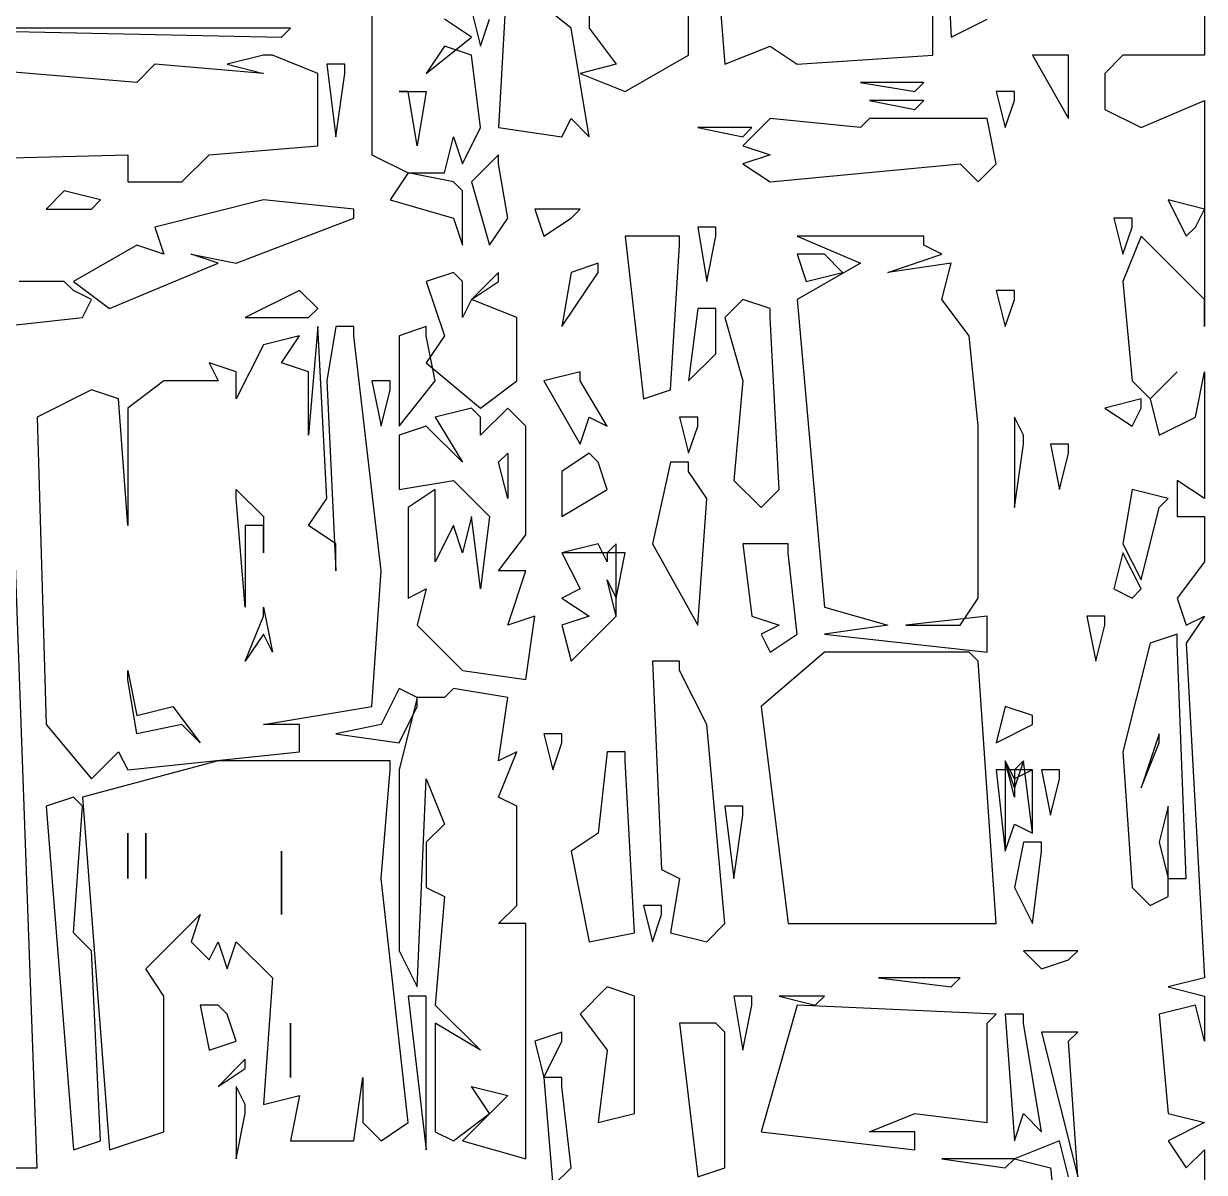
# Model space of a CAD drawing. Extents: x 1 to 798, y 2 to 577.
# Drawn here: x 667.5 to 798, y 103.5 to 230.5 of the extents above; entities that cross this region are included whole.
import ezdxf

# ---------------------------------------------------------------- set-up
doc = ezdxf.new("R2010")
doc.units = 0

msp = doc.modelspace()

# ---------------------------------------------------------------- linework, layer by layer
for p, q in [((741, 275), (745, 226)), ((741, 275), (745, 226)), ((769, 250), (770, 229)), ((769, 250), (770, 229)), ((741, 227), (741, 246)), ((741, 227), (741, 246)), ((798, 241), (798, 227)), ((798, 241), (798, 227)), ((730, 239), (730, 230)), ((730, 239), (730, 230)), ((768, 227), (768, 239)), ((768, 227), (768, 239)), ((721, 237), (720, 219)), ((721, 237), (720, 219)), ((706, 235), (706, 216)), ((706, 235), (706, 216)), ((728, 230), (723, 234)), ((728, 230), (723, 234)), ((717, 229), (714, 231)), ((717, 229), (714, 231)), ((717, 232), (718, 228)), ((717, 232), (718, 228)), ((718, 228), (719, 231)), ((718, 228), (719, 231)), ((770, 229), (774, 231)), ((770, 229), (774, 231)), ((697, 230), (650, 230)), ((650, 230), (696, 229)), ((697, 230), (650, 230)), ((650, 230), (696, 229)), ((696, 229), (697, 230)), ((696, 229), (697, 230)), ((730, 218), (728, 230)), ((730, 218), (728, 230)), ((730, 230), (733, 226)), ((730, 230), (733, 226)), ((712, 225), (717, 229)), ((712, 225), (717, 229)), ((714, 228), (712, 225)), ((714, 228), (712, 225)), ((717, 227), (714, 228)), ((717, 227), (714, 228)), ((745, 226), (750, 228)), ((745, 226), (750, 228)), ((750, 228), (753, 226)), ((750, 228), (753, 226)), ((680, 224), (656, 226)), ((680, 224), (656, 226)), ((682, 226), (680, 224)), ((682, 226), (680, 224)), ((694, 225), (682, 226)), ((694, 225), (682, 226)), ((694, 227), (690, 226)), ((694, 227), (690, 226)), ((690, 226), (694, 225)), ((690, 226), (694, 225)), ((695, 227), (694, 227)), ((695, 227), (694, 227)), ((700, 225), (695, 227)), ((700, 225), (695, 227)), ((703, 226), (701, 226)), ((701, 226), (702, 218)), ((703, 226), (701, 226)), ((701, 226), (702, 218)), ((703, 225), (703, 226)), ((703, 225), (703, 226)), ((718, 219), (717, 227)), ((718, 219), (717, 227)), ((733, 226), (729, 225)), ((733, 226), (729, 225)), ((734, 223), (741, 227)), ((734, 223), (741, 227)), ((753, 226), (768, 227)), ((753, 226), (768, 227)), ((783, 227), (779, 227)), ((779, 227), (783, 220)), ((783, 227), (779, 227)), ((779, 227), (783, 220)), ((783, 226), (783, 227)), ((783, 226), (783, 227)), ((783, 220), (783, 226)), ((783, 220), (783, 226)), ((789, 227), (787, 225)), ((789, 227), (787, 225)), ((798, 227), (789, 227)), ((798, 227), (789, 227)), ((700, 217), (700, 225)), ((700, 217), (700, 225)), ((702, 218), (703, 225)), ((702, 218), (703, 225)), ((729, 225), (734, 223)), ((729, 225), (734, 223)), ((787, 225), (787, 221)), ((787, 225), (787, 221)), ((767, 224), (760, 224)), ((760, 224), (766, 223)), ((767, 224), (760, 224)), ((760, 224), (766, 223)), ((766, 223), (767, 224)), ((766, 223), (767, 224)), ((709, 223), (712, 223)), ((710, 223), (709, 223)), ((709, 223), (712, 223)), ((710, 223), (709, 223)), ((711, 217), (710, 223)), ((711, 217), (710, 223)), ((712, 223), (711, 217)), ((712, 223), (711, 217)), ((767, 222), (761, 222)), ((761, 222), (766, 221)), ((767, 222), (761, 222)), ((761, 222), (766, 221)), ((766, 221), (767, 222)), ((766, 221), (767, 222)), ((777, 223), (775, 223)), ((775, 223), (776, 219)), ((777, 223), (775, 223)), ((775, 223), (776, 219)), ((776, 219), (777, 222)), ((776, 219), (777, 222)), ((777, 222), (777, 223)), ((777, 222), (777, 223)), ((791, 219), (798, 222)), ((791, 219), (798, 222)), ((798, 222), (798, 197)), ((798, 222), (798, 197)), ((787, 221), (791, 219)), ((787, 221), (791, 219)), ((727, 218), (728, 220)), ((727, 218), (728, 220)), ((728, 220), (730, 218)), ((728, 220), (730, 218)), ((750, 220), (747, 217)), ((750, 220), (747, 217)), ((760, 219), (750, 220)), ((760, 219), (750, 220)), ((761, 220), (760, 219)), ((761, 220), (760, 219)), ((774, 220), (761, 220)), ((774, 220), (761, 220)), ((775, 215), (774, 220)), ((775, 215), (774, 220)), ((714, 214), (715, 218)), ((714, 214), (715, 218)), ((715, 218), (716, 215)), ((715, 218), (716, 215)), ((716, 215), (718, 219)), ((716, 215), (718, 219)), ((720, 219), (727, 218)), ((720, 219), (727, 218)), ((748, 219), (742, 219)), ((742, 219), (747, 218)), ((748, 219), (742, 219)), ((742, 219), (747, 218)), ((747, 218), (748, 219)), ((747, 218), (748, 219)), ((688, 216), (700, 217)), ((688, 216), (700, 217)), ((747, 217), (750, 216)), ((747, 217), (750, 216)), ((601, 214), (679, 216)), ((601, 214), (679, 216)), ((679, 216), (679, 213)), ((679, 216), (679, 213)), ((685, 213), (688, 216)), ((685, 213), (688, 216)), ((706, 216), (710, 214)), ((706, 216), (710, 214)), ((720, 216), (717, 213)), ((720, 216), (717, 213)), ((720, 215), (720, 216)), ((720, 215), (720, 216)), ((750, 216), (747, 215)), ((750, 216), (747, 215)), ((721, 209), (720, 215)), ((721, 209), (720, 215)), ((747, 215), (750, 213)), ((747, 215), (750, 213)), ((750, 213), (771, 215)), ((750, 213), (771, 215)), ((771, 215), (773, 213)), ((771, 215), (773, 213)), ((773, 213), (775, 215)), ((773, 213), (775, 215)), ((679, 213), (685, 213)), ((679, 213), (685, 213)), ((710, 214), (708, 211)), ((710, 214), (708, 211)), ((710, 214), (714, 214)), ((715, 213), (710, 214)), ((710, 214), (714, 214)), ((715, 213), (710, 214)), ((716, 212), (715, 213)), ((716, 212), (715, 213)), ((717, 213), (719, 206)), ((717, 213), (719, 206)), ((672, 212), (670, 210)), ((672, 212), (670, 210)), ((676, 211), (672, 212)), ((676, 211), (672, 212)), ((716, 206), (716, 212)), ((716, 206), (716, 212)), ((675, 210), (676, 211)), ((675, 210), (676, 211)), ((694, 211), (682, 208)), ((694, 211), (682, 208)), ((704, 210), (694, 211)), ((704, 210), (694, 211)), ((708, 211), (715, 209)), ((708, 211), (715, 209)), ((798, 210), (794, 211)), ((794, 211), (796, 207)), ((798, 210), (794, 211)), ((794, 211), (796, 207)), ((670, 210), (675, 210)), ((670, 210), (675, 210)), ((691, 204), (704, 209)), ((691, 204), (704, 209)), ((704, 209), (704, 210)), ((704, 209), (704, 210)), ((715, 209), (716, 206)), ((715, 209), (716, 206)), ((719, 206), (721, 209)), ((719, 206), (721, 209)), ((729, 210), (724, 210)), ((724, 210), (725, 207)), ((729, 210), (724, 210)), ((724, 210), (725, 207)), ((725, 207), (728, 209)), ((725, 207), (728, 209)), ((728, 209), (729, 210)), ((728, 209), (729, 210)), ((790, 209), (788, 209)), ((788, 209), (789, 205)), ((790, 209), (788, 209)), ((788, 209), (789, 205)), ((790, 208), (790, 209)), ((790, 208), (790, 209)), ((797, 208), (798, 210)), ((797, 208), (798, 210)), ((682, 208), (683, 205)), ((682, 208), (683, 205)), ((744, 208), (742, 208)), ((742, 208), (743, 202)), ((744, 208), (742, 208)), ((742, 208), (743, 202)), ((744, 207), (744, 208)), ((744, 207), (744, 208)), ((789, 205), (790, 208)), ((789, 205), (790, 208)), ((796, 207), (797, 208)), ((796, 207), (797, 208)), ((740, 207), (734, 207)), ((734, 207), (736, 189)), ((740, 207), (734, 207)), ((734, 207), (736, 189)), ((740, 206), (740, 207)), ((740, 206), (740, 207)), ((743, 202), (744, 207)), ((743, 202), (744, 207)), ((767, 207), (753, 207)), ((753, 207), (760, 204)), ((767, 207), (753, 207)), ((753, 207), (760, 204)), ((767, 206), (767, 207)), ((767, 206), (767, 207)), ((791, 207), (789, 202)), ((791, 207), (789, 202)), ((798, 200), (791, 207)), ((798, 200), (791, 207)), ((680, 206), (673, 202)), ((680, 206), (673, 202)), ((683, 205), (680, 206)), ((683, 205), (680, 206)), ((689, 204), (686, 205)), ((686, 205), (691, 204)), ((689, 204), (686, 205)), ((686, 205), (691, 204)), ((739, 190), (740, 206)), ((739, 190), (740, 206)), ((755, 205), (753, 205)), ((753, 205), (754, 202)), ((755, 205), (753, 205)), ((753, 205), (754, 202)), ((756, 205), (755, 205)), ((756, 205), (755, 205)), ((758, 203), (756, 205)), ((758, 203), (756, 205)), ((763, 203), (769, 205)), ((763, 203), (769, 205)), ((769, 205), (767, 206)), ((769, 205), (767, 206)), ((677, 199), (689, 204)), ((677, 199), (689, 204)), ((731, 204), (728, 203)), ((731, 204), (728, 203)), ((731, 203), (731, 204)), ((731, 203), (731, 204)), ((760, 204), (753, 200)), ((760, 204), (753, 200)), ((770, 204), (763, 203)), ((770, 204), (763, 203)), ((769, 200), (770, 204)), ((769, 200), (770, 204)), ((715, 203), (712, 202)), ((715, 203), (712, 202)), ((716, 202), (715, 203)), ((716, 202), (715, 203)), ((720, 203), (717, 200)), ((720, 203), (717, 200)), ((720, 202), (720, 203)), ((720, 202), (720, 203)), ((728, 203), (727, 197)), ((727, 197), (731, 203)), ((728, 203), (727, 197)), ((727, 197), (731, 203)), ((754, 202), (758, 203)), ((754, 202), (758, 203)), ((672, 202), (667, 202)), ((672, 202), (667, 202)), ((673, 201), (672, 202)), ((673, 201), (672, 202)), ((673, 202), (677, 199)), ((673, 202), (677, 199)), ((675, 200), (673, 201)), ((675, 200), (673, 201)), ((698, 201), (692, 198)), ((698, 201), (692, 198)), ((700, 199), (698, 201)), ((700, 199), (698, 201)), ((712, 202), (714, 196)), ((712, 202), (714, 196)), ((716, 198), (716, 202)), ((716, 198), (716, 202)), ((717, 200), (720, 202)), ((717, 200), (720, 202)), ((777, 201), (775, 201)), ((775, 201), (776, 197)), ((777, 201), (775, 201)), ((775, 201), (776, 197)), ((777, 200), (777, 201)), ((777, 200), (777, 201)), ((789, 202), (790, 191)), ((789, 202), (790, 191)), ((674, 198), (675, 200)), ((674, 198), (675, 200)), ((717, 200), (716, 198)), ((717, 200), (716, 198)), ((722, 198), (717, 200)), ((722, 198), (717, 200)), ((747, 200), (745, 198)), ((747, 200), (745, 198)), ((750, 199), (747, 200)), ((750, 199), (747, 200)), ((753, 200), (756, 166)), ((753, 200), (756, 166)), ((772, 196), (769, 200)), ((772, 196), (769, 200)), ((776, 197), (777, 200)), ((776, 197), (777, 200)), ((798, 197), (798, 200)), ((798, 197), (798, 200)), ((699, 198), (700, 199)), ((699, 198), (700, 199)), ((742, 199), (741, 191)), ((742, 199), (741, 191)), ((744, 199), (742, 199)), ((744, 199), (742, 199)), ((744, 198), (744, 199)), ((744, 198), (744, 199)), ((750, 198), (750, 199)), ((750, 198), (750, 199)), ((665, 197), (674, 198)), ((665, 197), (674, 198)), ((692, 198), (699, 198)), ((692, 198), (699, 198)), ((722, 191), (722, 198)), ((722, 191), (722, 198)), ((744, 194), (744, 198)), ((744, 194), (744, 198)), ((745, 198), (747, 191)), ((745, 198), (747, 191)), ((751, 179), (750, 198)), ((751, 179), (750, 198)), ((698, 196), (694, 195)), ((698, 196), (694, 195)), ((696, 193), (698, 196)), ((696, 193), (698, 196)), ((700, 197), (699, 185)), ((700, 197), (699, 185)), ((701, 178), (700, 197)), ((701, 178), (700, 197)), ((702, 197), (701, 191)), ((702, 197), (701, 191)), ((704, 197), (702, 197)), ((704, 197), (702, 197)), ((704, 196), (704, 197)), ((704, 196), (704, 197)), ((707, 170), (704, 196)), ((707, 170), (704, 196)), ((712, 197), (709, 196)), ((712, 197), (709, 196)), ((709, 196), (709, 186)), ((709, 196), (709, 186)), ((712, 196), (712, 197)), ((712, 196), (712, 197)), ((714, 196), (712, 193)), ((713, 191), (712, 196)), ((714, 196), (712, 193)), ((713, 191), (712, 196)), ((773, 186), (772, 196)), ((773, 186), (772, 196)), ((694, 195), (691, 189)), ((694, 195), (691, 189)), ((741, 191), (744, 194)), ((741, 191), (744, 194)), ((691, 192), (688, 193)), ((688, 193), (689, 191)), ((691, 192), (688, 193)), ((688, 193), (689, 191)), ((691, 189), (691, 192)), ((691, 189), (691, 192)), ((699, 192), (696, 193)), ((699, 192), (696, 193)), ((699, 185), (699, 192)), ((699, 185), (699, 192)), ((712, 193), (718, 188)), ((712, 193), (718, 188)), ((729, 192), (725, 191)), ((729, 192), (725, 191)), ((729, 191), (729, 192)), ((729, 191), (729, 192)), ((792, 189), (795, 192)), ((795, 192), (792, 189)), ((792, 189), (795, 192)), ((795, 192), (792, 189)), ((797, 187), (798, 192)), ((797, 187), (798, 192)), ((798, 192), (798, 178)), ((798, 192), (798, 178)), ((683, 191), (679, 188)), ((683, 191), (679, 188)), ((689, 191), (683, 191)), ((689, 191), (683, 191)), ((701, 191), (702, 170)), ((701, 191), (702, 170)), ((708, 191), (706, 191)), ((706, 191), (707, 186)), ((708, 191), (706, 191)), ((706, 191), (707, 186)), ((708, 190), (708, 191)), ((708, 190), (708, 191)), ((709, 186), (713, 191)), ((709, 186), (713, 191)), ((718, 188), (722, 191)), ((718, 188), (722, 191)), ((725, 191), (729, 184)), ((725, 191), (729, 184)), ((732, 186), (729, 191)), ((732, 186), (729, 191)), ((747, 191), (746, 180)), ((747, 191), (746, 180)), ((790, 191), (792, 189)), ((790, 191), (792, 189)), ((675, 190), (669, 187)), ((675, 190), (669, 187)), ((678, 189), (675, 190)), ((678, 189), (675, 190)), ((707, 186), (708, 190)), ((707, 186), (708, 190)), ((736, 189), (739, 190)), ((736, 189), (739, 190)), ((679, 175), (678, 189)), ((679, 175), (678, 189)), ((679, 188), (679, 175)), ((679, 188), (679, 175)), ((717, 188), (713, 187)), ((717, 188), (713, 187)), ((718, 187), (717, 188)), ((718, 187), (717, 188)), ((721, 188), (718, 185)), ((721, 188), (718, 185)), ((723, 186), (721, 188)), ((723, 186), (721, 188)), ((791, 189), (787, 188)), ((791, 189), (787, 188)), ((787, 188), (790, 186)), ((787, 188), (790, 186)), ((790, 186), (791, 188)), ((790, 186), (791, 188)), ((791, 188), (791, 189)), ((791, 188), (791, 189)), ((792, 189), (793, 185)), ((792, 189), (793, 185)), ((669, 104), (666, 187)), ((669, 104), (666, 187)), ((669, 187), (670, 153)), ((669, 187), (670, 153)), ((713, 187), (716, 182)), ((713, 187), (716, 182)), ((718, 185), (718, 187)), ((718, 185), (718, 187)), ((729, 184), (730, 187)), ((729, 184), (730, 187)), ((730, 187), (732, 186)), ((730, 187), (732, 186)), ((742, 187), (740, 187)), ((740, 187), (741, 183)), ((742, 187), (740, 187)), ((740, 187), (741, 183)), ((742, 186), (742, 187)), ((742, 186), (742, 187)), ((778, 185), (777, 187)), ((777, 187), (777, 177)), ((778, 185), (777, 187)), ((777, 187), (777, 177)), ((793, 185), (797, 187)), ((793, 185), (797, 187)), ((712, 186), (709, 185)), ((712, 186), (709, 185)), ((716, 182), (712, 186)), ((716, 182), (712, 186)), ((723, 174), (723, 186)), ((723, 174), (723, 186)), ((741, 183), (742, 186)), ((741, 183), (742, 186)), ((773, 167), (773, 186)), ((773, 167), (773, 186)), ((709, 185), (709, 179)), ((709, 185), (709, 179)), ((778, 184), (778, 185)), ((778, 184), (778, 185)), ((720, 182), (721, 183)), ((720, 182), (721, 183)), ((721, 183), (721, 178)), ((721, 183), (721, 178)), ((730, 183), (727, 181)), ((730, 183), (727, 181)), ((731, 182), (730, 183)), ((731, 182), (730, 183)), ((777, 177), (778, 184)), ((777, 177), (778, 184)), ((783, 184), (781, 184)), ((781, 184), (782, 179)), ((783, 184), (781, 184)), ((781, 184), (782, 179)), ((782, 179), (783, 183)), ((782, 179), (783, 183)), ((783, 183), (783, 184)), ((783, 183), (783, 184)), ((721, 178), (720, 182)), ((721, 178), (720, 182)), ((732, 179), (731, 182)), ((732, 179), (731, 182)), ((739, 182), (737, 173)), ((739, 182), (737, 173)), ((741, 182), (739, 182)), ((741, 182), (739, 182)), ((741, 181), (741, 182)), ((741, 181), (741, 182)), ((727, 181), (727, 176)), ((727, 181), (727, 176)), ((743, 178), (741, 181)), ((743, 178), (741, 181)), ((691, 179), (694, 176)), ((691, 178), (691, 179)), ((691, 179), (694, 176)), ((691, 178), (691, 179)), ((709, 179), (715, 180)), ((709, 179), (715, 180)), ((713, 179), (710, 177)), ((713, 179), (710, 177)), ((713, 171), (713, 179)), ((713, 171), (713, 179)), ((715, 180), (719, 176)), ((715, 180), (719, 176)), ((727, 176), (732, 179)), ((727, 176), (732, 179)), ((746, 180), (749, 177)), ((746, 180), (749, 177)), ((749, 177), (751, 179)), ((749, 177), (751, 179)), ((790, 179), (789, 173)), ((790, 179), (789, 173)), ((794, 178), (790, 179)), ((794, 178), (790, 179)), ((798, 178), (795, 180)), ((795, 180), (795, 176)), ((798, 178), (795, 180)), ((795, 180), (795, 176)), ((692, 166), (691, 178)), ((692, 166), (691, 178)), ((699, 175), (701, 178)), ((699, 175), (701, 178)), ((742, 164), (743, 178)), ((742, 164), (743, 178)), ((793, 177), (794, 178)), ((793, 177), (794, 178)), ((710, 177), (710, 167)), ((710, 177), (710, 167)), ((791, 169), (793, 177)), ((791, 169), (793, 177)), ((694, 175), (692, 175)), ((692, 175), (692, 166)), ((694, 175), (692, 175)), ((692, 175), (692, 166)), ((694, 176), (694, 172)), ((694, 176), (694, 172)), ((694, 172), (694, 175)), ((694, 172), (694, 175)), ((702, 173), (699, 175)), ((702, 173), (699, 175)), ((715, 175), (713, 171)), ((715, 175), (713, 171)), ((716, 172), (715, 175)), ((716, 172), (715, 175)), ((717, 176), (716, 172)), ((717, 176), (716, 172)), ((718, 168), (717, 176)), ((718, 168), (717, 176)), ((719, 176), (718, 168)), ((719, 176), (718, 168)), ((795, 176), (798, 176)), ((795, 176), (798, 176)), ((798, 176), (798, 171)), ((798, 176), (798, 171)), ((720, 170), (723, 174)), ((720, 170), (723, 174)), ((702, 170), (702, 173)), ((702, 170), (702, 173)), ((731, 173), (727, 172)), ((731, 173), (727, 172)), ((732, 171), (731, 173)), ((732, 171), (731, 173)), ((733, 173), (732, 172)), ((733, 173), (732, 172)), ((733, 165), (733, 173)), ((733, 165), (733, 173)), ((737, 173), (742, 164)), ((737, 173), (742, 164)), ((752, 173), (747, 173)), ((747, 173), (748, 165)), ((752, 173), (747, 173)), ((747, 173), (748, 165)), ((752, 172), (752, 173)), ((752, 172), (752, 173)), ((789, 173), (791, 169)), ((789, 173), (791, 169)), ((732, 172), (727, 172)), ((727, 172), (729, 168)), ((727, 172), (729, 168)), ((732, 172), (727, 172)), ((727, 172), (729, 168)), ((727, 172), (729, 168)), ((734, 172), (732, 172)), ((732, 172), (732, 171)), ((734, 172), (732, 172)), ((732, 172), (732, 171)), ((733, 167), (734, 172)), ((733, 167), (734, 172)), ((753, 163), (752, 172)), ((753, 163), (752, 172)), ((789, 172), (788, 168)), ((789, 172), (788, 168)), ((791, 168), (789, 172)), ((791, 168), (789, 172)), ((798, 171), (795, 167)), ((798, 171), (795, 167)), ((706, 155), (707, 170)), ((706, 155), (707, 170)), ((723, 170), (720, 170)), ((723, 170), (720, 170)), ((721, 164), (723, 170)), ((721, 164), (723, 170)), ((733, 165), (732, 169)), ((732, 169), (733, 167)), ((733, 165), (732, 169)), ((732, 169), (733, 167)), ((710, 167), (712, 168)), ((710, 167), (712, 168)), ((712, 168), (711, 164)), ((712, 168), (711, 164)), ((729, 168), (727, 167)), ((729, 168), (727, 167)), ((729, 168), (727, 167)), ((729, 168), (727, 167)), ((788, 168), (790, 167)), ((788, 168), (790, 167)), ((790, 167), (791, 168)), ((790, 167), (791, 168)), ((694, 166), (695, 161)), ((694, 165), (694, 166)), ((694, 166), (695, 161)), ((694, 165), (694, 166)), ((727, 167), (730, 165)), ((727, 167), (730, 165)), ((727, 167), (730, 165)), ((727, 167), (730, 165)), ((756, 166), (763, 164)), ((756, 166), (763, 164)), ((771, 164), (773, 167)), ((771, 164), (773, 167)), ((795, 167), (796, 164)), ((795, 167), (796, 164)), ((692, 160), (694, 165)), ((692, 160), (694, 165)), ((724, 165), (721, 164)), ((724, 165), (721, 164)), ((723, 158), (724, 165)), ((723, 158), (724, 165)), ((730, 165), (727, 164)), ((730, 165), (727, 164)), ((730, 165), (727, 164)), ((730, 165), (727, 164)), ((728, 160), (733, 165)), ((728, 160), (733, 165)), ((728, 160), (733, 165)), ((728, 160), (733, 165)), ((748, 165), (751, 164)), ((748, 165), (751, 164)), ((774, 165), (765, 164)), ((774, 165), (765, 164)), ((774, 161), (774, 165)), ((774, 161), (774, 165)), ((787, 165), (785, 165)), ((785, 165), (786, 160)), ((787, 165), (785, 165)), ((785, 165), (786, 160)), ((787, 164), (787, 165)), ((787, 164), (787, 165)), ((796, 164), (798, 165)), ((798, 165), (796, 162)), ((796, 164), (798, 165)), ((798, 165), (796, 162)), ((711, 164), (716, 159)), ((711, 164), (716, 159)), ((727, 164), (728, 160)), ((727, 164), (728, 160)), ((727, 164), (728, 160)), ((727, 164), (728, 160)), ((751, 164), (749, 163)), ((751, 164), (749, 163)), ((763, 164), (756, 163)), ((763, 164), (756, 163)), ((765, 164), (771, 164)), ((765, 164), (771, 164)), ((786, 160), (787, 164)), ((786, 160), (787, 164)), ((694, 163), (692, 160)), ((694, 163), (692, 160)), ((695, 161), (694, 163)), ((695, 161), (694, 163)), ((749, 163), (750, 161)), ((749, 163), (750, 161)), ((750, 161), (753, 163)), ((750, 161), (753, 163)), ((756, 163), (774, 161)), ((756, 163), (774, 161)), ((792, 162), (789, 150)), ((792, 162), (789, 150)), ((795, 163), (792, 162)), ((795, 163), (792, 162)), ((795, 162), (795, 163)), ((795, 162), (795, 163)), ((796, 136), (795, 162)), ((796, 136), (795, 162)), ((796, 162), (798, 125)), ((796, 162), (798, 125)), ((756, 161), (749, 155)), ((756, 161), (749, 155)), ((772, 161), (756, 161)), ((772, 161), (756, 161)), ((773, 160), (772, 161)), ((773, 160), (772, 161)), ((740, 160), (737, 160)), ((737, 160), (738, 137)), ((740, 160), (737, 160)), ((737, 160), (738, 137)), ((740, 159), (740, 160)), ((740, 159), (740, 160)), ((775, 131), (773, 160)), ((775, 131), (773, 160)), ((679, 159), (680, 154)), ((679, 158), (679, 159)), ((679, 159), (680, 154)), ((679, 158), (679, 159)), ((680, 152), (679, 158)), ((680, 152), (679, 158)), ((716, 159), (723, 158)), ((716, 159), (723, 158)), ((743, 153), (740, 159)), ((743, 153), (740, 159)), ((709, 157), (707, 153)), ((709, 157), (707, 153)), ((711, 156), (709, 157)), ((711, 156), (709, 157)), ((715, 157), (714, 156)), ((715, 157), (714, 156)), ((721, 156), (715, 157)), ((721, 156), (715, 157)), ((711, 156), (709, 148)), ((711, 156), (709, 148)), ((711, 155), (711, 156)), ((714, 156), (711, 156)), ((711, 155), (711, 156)), ((714, 156), (711, 156)), ((720, 149), (721, 156)), ((720, 149), (721, 156)), ((680, 154), (684, 155)), ((680, 154), (684, 155)), ((684, 155), (687, 151)), ((684, 155), (687, 151)), ((694, 153), (706, 155)), ((694, 153), (706, 155)), ((709, 151), (711, 155)), ((709, 151), (711, 155)), ((749, 155), (752, 131)), ((749, 155), (752, 131)), ((776, 155), (775, 151)), ((776, 155), (775, 151)), ((779, 154), (776, 155)), ((779, 154), (776, 155)), ((779, 153), (779, 154)), ((779, 153), (779, 154)), ((670, 153), (675, 147)), ((670, 153), (675, 147)), ((685, 153), (680, 152)), ((685, 153), (680, 152)), ((687, 151), (685, 153)), ((687, 151), (685, 153)), ((698, 153), (694, 153)), ((698, 153), (694, 153)), ((698, 150), (698, 153)), ((698, 150), (698, 153)), ((707, 153), (702, 152)), ((707, 153), (702, 152)), ((745, 131), (743, 153)), ((745, 131), (743, 153)), ((775, 151), (779, 153)), ((775, 151), (779, 153)), ((702, 152), (709, 151)), ((702, 152), (709, 151)), ((727, 152), (725, 152)), ((725, 152), (726, 148)), ((727, 152), (725, 152)), ((725, 152), (726, 148)), ((727, 151), (727, 152)), ((727, 151), (727, 152)), ((793, 152), (791, 146)), ((793, 152), (791, 146)), ((793, 151), (793, 152)), ((793, 151), (793, 152)), ((726, 148), (727, 151)), ((726, 148), (727, 151)), ((791, 146), (793, 151)), ((791, 146), (793, 151)), ((689, 149), (674, 145)), ((689, 149), (674, 145)), ((675, 147), (678, 150)), ((675, 147), (678, 150)), ((678, 150), (679, 148)), ((678, 150), (679, 148)), ((679, 148), (698, 150)), ((679, 148), (698, 150)), ((708, 149), (689, 149)), ((708, 149), (689, 149)), ((708, 148), (708, 149)), ((708, 148), (708, 149)), ((720, 145), (722, 150)), ((722, 150), (720, 149)), ((720, 145), (722, 150)), ((722, 150), (720, 149)), ((732, 150), (731, 141)), ((732, 150), (731, 141)), ((734, 150), (732, 150)), ((734, 150), (732, 150)), ((734, 149), (734, 150)), ((734, 149), (734, 150)), ((735, 130), (734, 149)), ((735, 130), (734, 149)), ((777, 147), (776, 149)), ((776, 149), (776, 139)), ((777, 146), (776, 149)), ((776, 149), (776, 139)), ((777, 145), (776, 149)), ((776, 149), (776, 139)), ((777, 147), (776, 149)), ((776, 149), (776, 139)), ((777, 146), (776, 149)), ((776, 149), (776, 139)), ((777, 145), (776, 149)), ((776, 149), (776, 139)), ((778, 149), (777, 148)), ((778, 149), (777, 146)), ((778, 149), (777, 148)), ((778, 149), (777, 146)), ((779, 141), (778, 149)), ((779, 141), (778, 149)), ((779, 141), (778, 149)), ((779, 141), (778, 149)), ((789, 150), (790, 135)), ((789, 150), (790, 135)), ((707, 136), (708, 148)), ((707, 136), (708, 148)), ((709, 148), (709, 128)), ((709, 148), (709, 128)), ((777, 148), (775, 148)), ((775, 148), (776, 139)), ((777, 148), (775, 148)), ((775, 148), (776, 139)), ((779, 148), (777, 148)), ((777, 148), (777, 147)), ((779, 148), (777, 147)), ((779, 148), (777, 148)), ((777, 148), (777, 147)), ((779, 148), (777, 147)), ((779, 141), (779, 148)), ((779, 141), (779, 148)), ((779, 141), (779, 148)), ((779, 141), (779, 148)), ((782, 148), (780, 148)), ((780, 148), (781, 143)), ((782, 148), (780, 148)), ((780, 148), (781, 143)), ((782, 147), (782, 148)), ((782, 147), (782, 148)), ((711, 124), (712, 147)), ((711, 124), (712, 147)), ((712, 147), (714, 142)), ((712, 147), (714, 142)), ((777, 147), (777, 146)), ((777, 147), (777, 146)), ((781, 143), (782, 147)), ((781, 143), (782, 147)), ((673, 145), (670, 144)), ((673, 145), (670, 144)), ((674, 144), (673, 145)), ((674, 144), (673, 145)), ((674, 145), (677, 106)), ((674, 145), (677, 106)), ((722, 144), (720, 145)), ((722, 144), (720, 145)), ((777, 146), (777, 145)), ((777, 146), (777, 145)), ((670, 144), (673, 106)), ((670, 144), (673, 106)), ((673, 130), (674, 144)), ((673, 130), (674, 144)), ((722, 133), (722, 144)), ((722, 133), (722, 144)), ((747, 144), (745, 144)), ((745, 144), (746, 136)), ((747, 144), (745, 144)), ((745, 144), (746, 136)), ((747, 143), (747, 144)), ((747, 143), (747, 144)), ((794, 144), (793, 140)), ((794, 144), (793, 140)), ((794, 134), (794, 144)), ((794, 134), (794, 144)), ((746, 136), (747, 143)), ((746, 136), (747, 143)), ((679, 141), (679, 136)), ((679, 140), (679, 141)), ((679, 141), (679, 136)), ((679, 140), (679, 141)), ((681, 141), (681, 136)), ((681, 140), (681, 141)), ((681, 141), (681, 136)), ((681, 140), (681, 141)), ((714, 142), (712, 140)), ((714, 142), (712, 140)), ((731, 141), (728, 139)), ((731, 141), (728, 139)), ((776, 139), (777, 142)), ((776, 139), (777, 142)), ((776, 139), (777, 142)), ((776, 139), (777, 142)), ((776, 139), (777, 142)), ((776, 139), (777, 142)), ((776, 139), (777, 142)), ((776, 139), (777, 142)), ((777, 142), (779, 141)), ((777, 142), (779, 141)), ((777, 142), (779, 141)), ((777, 142), (779, 141)), ((777, 142), (779, 141)), ((777, 142), (779, 141)), ((777, 142), (779, 141)), ((777, 142), (779, 141)), ((679, 136), (679, 140)), ((679, 136), (679, 140)), ((681, 136), (681, 140)), ((681, 136), (681, 140)), ((712, 140), (712, 135)), ((712, 140), (712, 135)), ((778, 140), (777, 135)), ((778, 140), (777, 135)), ((780, 140), (778, 140)), ((780, 140), (778, 140)), ((780, 139), (780, 140)), ((780, 139), (780, 140)), ((793, 140), (794, 136)), ((793, 140), (794, 136)), ((696, 139), (696, 132)), ((696, 138), (696, 139)), ((696, 139), (696, 132)), ((696, 138), (696, 139)), ((728, 139), (730, 129)), ((728, 139), (730, 129)), ((779, 131), (780, 139)), ((779, 131), (780, 139)), ((696, 132), (696, 138)), ((696, 132), (696, 138)), ((710, 109), (707, 136)), ((710, 109), (707, 136)), ((738, 137), (740, 136)), ((738, 137), (740, 136)), ((740, 136), (739, 130)), ((740, 136), (739, 130)), ((794, 136), (796, 136)), ((794, 136), (796, 136)), ((712, 135), (714, 134)), ((712, 135), (714, 134)), ((777, 135), (779, 131)), ((777, 135), (779, 131)), ((790, 135), (792, 133)), ((790, 135), (792, 133)), ((714, 134), (713, 122)), ((714, 134), (713, 122)), ((792, 133), (794, 134)), ((792, 133), (794, 134)), ((681, 126), (687, 132)), ((681, 126), (687, 132)), ((687, 132), (686, 129)), ((687, 132), (686, 129)), ((720, 131), (722, 133)), ((720, 131), (722, 133)), ((738, 133), (736, 133)), ((736, 133), (737, 129)), ((738, 133), (736, 133)), ((736, 133), (737, 129)), ((737, 129), (738, 132)), ((737, 129), (738, 132)), ((738, 132), (738, 133)), ((738, 132), (738, 133)), ((723, 131), (720, 131)), ((723, 131), (720, 131)), ((723, 105), (723, 131)), ((723, 105), (723, 131)), ((743, 129), (745, 131)), ((743, 129), (745, 131)), ((752, 131), (775, 131)), ((752, 131), (775, 131)), ((675, 128), (673, 130)), ((675, 128), (673, 130)), ((730, 129), (735, 130)), ((730, 129), (735, 130)), ((739, 130), (743, 129)), ((739, 130), (743, 129)), ((676, 107), (675, 128)), ((676, 107), (675, 128)), ((686, 129), (688, 127)), ((686, 129), (688, 127)), ((688, 127), (689, 129)), ((688, 127), (689, 129)), ((689, 129), (690, 126)), ((689, 129), (690, 126)), ((690, 126), (691, 129)), ((690, 126), (691, 129)), ((691, 129), (695, 125)), ((691, 129), (695, 125)), ((709, 128), (711, 124)), ((709, 128), (711, 124)), ((784, 128), (778, 128)), ((778, 128), (780, 126)), ((784, 128), (778, 128)), ((778, 128), (780, 126)), ((783, 127), (784, 128)), ((783, 127), (784, 128)), ((780, 126), (783, 127)), ((780, 126), (783, 127)), ((683, 123), (681, 126)), ((683, 123), (681, 126)), ((695, 125), (694, 111)), ((695, 125), (694, 111)), ((732, 124), (729, 121)), ((732, 124), (729, 121)), ((735, 123), (732, 124)), ((735, 123), (732, 124)), ((771, 125), (762, 125)), ((762, 125), (770, 124)), ((771, 125), (762, 125)), ((762, 125), (770, 124)), ((770, 124), (771, 125)), ((770, 124), (771, 125)), ((798, 125), (794, 124)), ((798, 125), (794, 124)), ((794, 124), (798, 123)), ((794, 124), (798, 123)), ((683, 108), (683, 123)), ((683, 108), (683, 123)), ((712, 123), (710, 123)), ((710, 123), (712, 106)), ((712, 123), (710, 123)), ((710, 123), (712, 106)), ((712, 122), (712, 123)), ((712, 122), (712, 123)), ((735, 122), (735, 123)), ((735, 122), (735, 123)), ((748, 123), (746, 123)), ((746, 123), (747, 117)), ((748, 123), (746, 123)), ((746, 123), (747, 117)), ((748, 122), (748, 123)), ((748, 122), (748, 123)), ((756, 123), (751, 123)), ((751, 123), (755, 122)), ((756, 123), (751, 123)), ((751, 123), (755, 122)), ((755, 122), (756, 123)), ((755, 122), (756, 123)), ((798, 123), (798, 118)), ((798, 123), (798, 118)), ((689, 122), (687, 122)), ((687, 122), (688, 117)), ((689, 122), (687, 122)), ((687, 122), (688, 117)), ((690, 121), (689, 122)), ((690, 121), (689, 122)), ((712, 106), (712, 122)), ((712, 106), (712, 122)), ((713, 122), (718, 117)), ((713, 122), (718, 117)), ((735, 110), (735, 122)), ((735, 110), (735, 122)), ((747, 117), (748, 122)), ((747, 117), (748, 122)), ((753, 122), (749, 108)), ((753, 122), (749, 108)), ((775, 121), (753, 122)), ((775, 121), (753, 122)), ((797, 122), (793, 121)), ((797, 122), (793, 121)), ((798, 118), (797, 122)), ((798, 118), (797, 122)), ((691, 118), (690, 121)), ((691, 118), (690, 121)), ((729, 121), (732, 117)), ((729, 121), (732, 117)), ((774, 120), (775, 121)), ((774, 120), (775, 121)), ((778, 121), (776, 121)), ((776, 121), (777, 107)), ((778, 121), (776, 121)), ((776, 121), (777, 107)), ((778, 120), (778, 121)), ((778, 120), (778, 121)), ((793, 121), (794, 110)), ((793, 121), (794, 110)), ((697, 120), (697, 114)), ((697, 119), (697, 120)), ((697, 120), (697, 114)), ((697, 119), (697, 120)), ((697, 114), (697, 119)), ((697, 114), (697, 119)), ((718, 117), (713, 120)), ((713, 120), (713, 108)), ((718, 117), (713, 120)), ((713, 120), (713, 108)), ((727, 119), (724, 118)), ((727, 119), (724, 118)), ((727, 118), (727, 119)), ((727, 118), (727, 119)), ((744, 120), (740, 120)), ((740, 120), (742, 103)), ((744, 120), (740, 120)), ((740, 120), (742, 103)), ((745, 119), (744, 120)), ((745, 119), (744, 120)), ((745, 104), (745, 119)), ((745, 104), (745, 119)), ((774, 109), (774, 120)), ((774, 109), (774, 120)), ((780, 108), (778, 120)), ((780, 108), (778, 120)), ((784, 119), (780, 119)), ((780, 119), (784, 103)), ((784, 119), (780, 119)), ((780, 119), (784, 103)), ((783, 118), (784, 119)), ((783, 118), (784, 119)), ((688, 117), (691, 118)), ((688, 117), (691, 118)), ((724, 118), (725, 114)), ((724, 118), (725, 114)), ((725, 114), (727, 118)), ((725, 114), (727, 118)), ((784, 103), (783, 118)), ((784, 103), (783, 118)), ((732, 117), (731, 109)), ((732, 117), (731, 109)), ((692, 116), (689, 113)), ((692, 116), (689, 113)), ((689, 113), (692, 115)), ((689, 113), (692, 115)), ((692, 115), (692, 116)), ((692, 115), (692, 116)), ((704, 107), (705, 114)), ((704, 107), (705, 114)), ((705, 114), (705, 109)), ((705, 114), (705, 109)), ((727, 114), (725, 114)), ((725, 114), (726, 102)), ((727, 114), (725, 114)), ((725, 114), (726, 102)), ((727, 113), (727, 114)), ((727, 113), (727, 114)), ((692, 111), (691, 113)), ((691, 113), (691, 105)), ((692, 111), (691, 113)), ((691, 113), (691, 105)), ((719, 110), (717, 113)), ((717, 113), (721, 112)), ((719, 110), (717, 113)), ((717, 113), (721, 112)), ((728, 104), (727, 113)), ((728, 104), (727, 113)), ((692, 110), (692, 111)), ((692, 110), (692, 111)), ((694, 111), (698, 112)), ((694, 111), (698, 112)), ((698, 112), (697, 107)), ((698, 112), (697, 107)), ((721, 112), (716, 107)), ((721, 112), (716, 107)), ((691, 105), (692, 110)), ((691, 105), (692, 110)), ((715, 107), (719, 110)), ((715, 107), (719, 110)), ((731, 109), (735, 110)), ((731, 109), (735, 110)), ((761, 108), (766, 110)), ((761, 108), (766, 110)), ((766, 110), (774, 109)), ((766, 110), (774, 109)), ((777, 107), (778, 110)), ((777, 107), (778, 110)), ((778, 110), (780, 108)), ((778, 110), (780, 108)), ((794, 110), (798, 109)), ((794, 110), (798, 109)), ((705, 109), (707, 107)), ((705, 109), (707, 107)), ((707, 107), (710, 109)), ((707, 107), (710, 109)), ((798, 109), (794, 107)), ((798, 109), (794, 107)), ((677, 106), (683, 108)), ((677, 106), (683, 108)), ((713, 108), (715, 107)), ((713, 108), (715, 107)), ((749, 108), (766, 106)), ((749, 108), (766, 106)), ((766, 108), (761, 108)), ((766, 108), (761, 108)), ((766, 106), (766, 108)), ((766, 106), (766, 108)), ((673, 106), (676, 107)), ((673, 106), (676, 107)), ((697, 107), (704, 107)), ((697, 107), (704, 107)), ((716, 107), (723, 105)), ((716, 107), (723, 105)), ((782, 107), (777, 105)), ((782, 107), (777, 105)), ((783, 103), (782, 107)), ((783, 103), (782, 107)), ((794, 107), (796, 104)), ((794, 107), (796, 104)), ((796, 104), (798, 106)), ((796, 104), (798, 106)), ((798, 106), (798, 102)), ((798, 106), (798, 102)), ((777, 105), (769, 105)), ((769, 105), (776, 104)), ((777, 105), (769, 105)), ((769, 105), (776, 104)), ((776, 104), (777, 105)), ((776, 104), (777, 105)), ((777, 105), (781, 104)), ((777, 105), (781, 104)), ((656, 104), (669, 104)), ((656, 104), (669, 104)), ((726, 102), (728, 104)), ((726, 102), (728, 104)), ((742, 103), (745, 104)), ((742, 103), (745, 104)), ((781, 104), (782, 95)), ((781, 104), (782, 95))]:
    msp.add_line(p, q)

doc.saveas('drawing.dxf')
